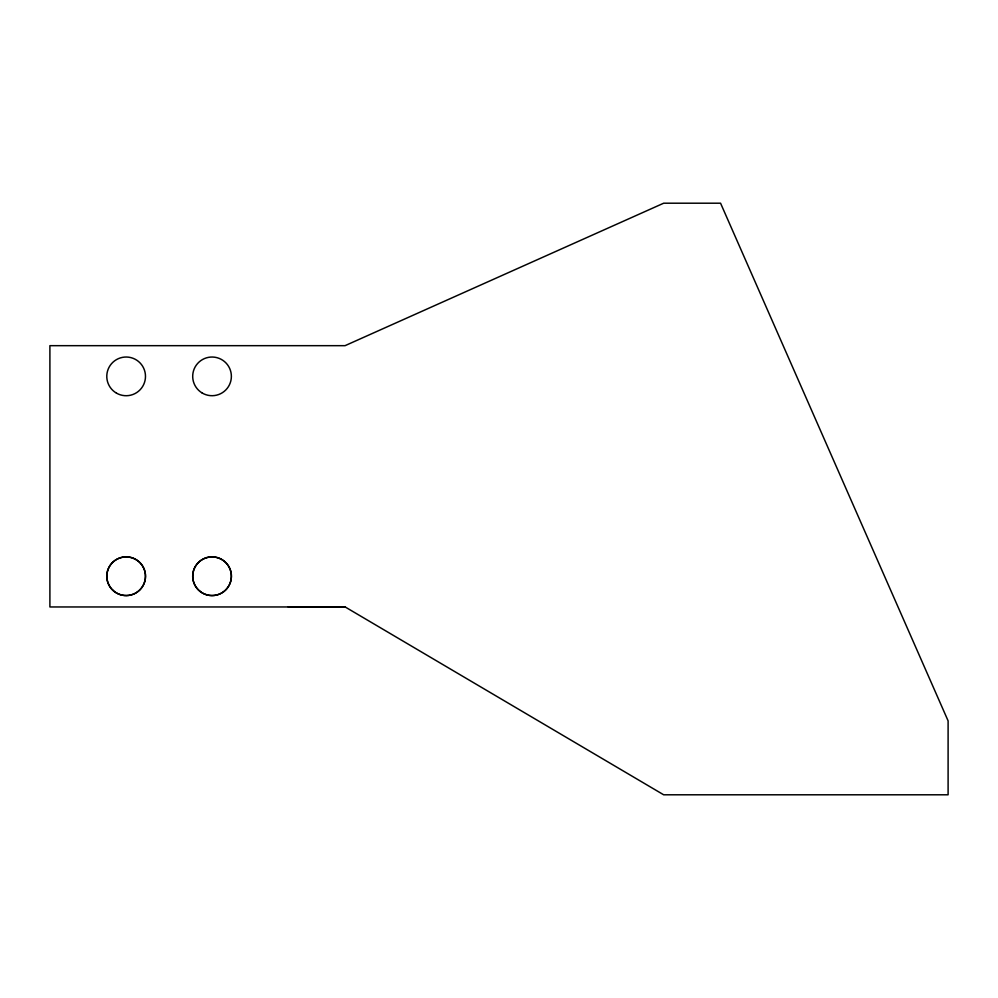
<?xml version="1.0" encoding="UTF-8"?>
<svg xmlns="http://www.w3.org/2000/svg" width="998" height="998" viewBox="0 0 998 998"><rect width="100%" height="100%" fill="white"/><g stroke="black" fill="none" stroke-linecap="round" stroke-linejoin="round"><path stroke-width="1.5" d="M288.247 606.959L345.133 606.946L663.682 794.795L948.1 794.795L948.1 720.855L720.568 203.205L663.682 203.205L345.046 345.67L49.9 345.67L49.9 606.959L345.133 606.959M116.467 393.125A19.336 19.336 0 0 0 145.483 376.371A19.336 19.336 0 0 0 116.467 359.617A19.336 19.336 0 0 0 116.467 393.125M112.911 590.317A19.336 19.336 0 0 0 144.972 580.624A19.336 19.336 0 0 0 120.558 557.695A19.336 19.336 0 0 0 112.911 590.317A19.336 19.336 0 0 0 144.984 580.649A19.336 19.336 0 0 0 120.558 557.72A19.336 19.336 0 0 0 112.924 590.329M202.195 393.012A19.336 19.336 0 0 0 231.374 376.57A19.336 19.336 0 0 0 202.544 359.517A19.336 19.336 0 0 0 202.195 393.012M200.087 591.415A19.336 19.336 0 0 0 231.187 578.965A19.336 19.336 0 0 0 204.852 558.256A19.336 19.336 0 0 0 200.087 591.415A19.336 19.336 0 0 0 231.199 578.977A19.336 19.336 0 0 0 204.864 558.281A19.336 19.336 0 0 0 200.099 591.427"/></g></svg>
